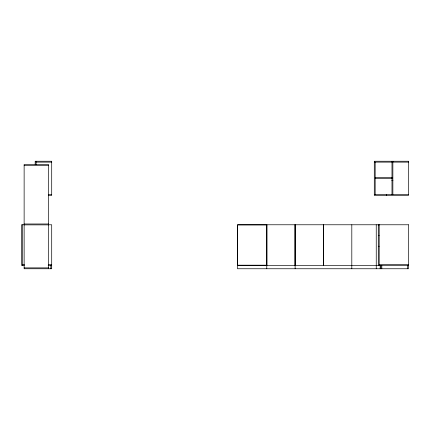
<?xml version="1.0" encoding="UTF-8"?>
<svg xmlns="http://www.w3.org/2000/svg" width="430" height="430" viewBox="0 0 430 430"><rect width="100%" height="100%" fill="white"/><g stroke="black" fill="none" stroke-linecap="round" stroke-linejoin="round"><path stroke-width="0.64" d="M392.864 161.438L391.983 161.438L391.983 194.785M36.061 162.121L51.702 162.121M374.293 162.121L392.402 162.121M392.864 162.121L408.5 162.121M24.134 165.346L48.569 165.346M375.17 177.466L392.391 177.466M375.17 178.348L392.391 178.348M391.983 180.498L392.864 180.498M391.983 180.643L392.864 180.643M48.445 194.575L51.702 194.575M374.293 194.575L408.5 194.575M48.37 195.451L51.702 195.451L51.702 161.245L35.185 161.245L35.185 164.599M24.134 223.992L48.569 223.992M24.381 224.772L21.5 224.772L21.5 265.337L24.381 265.337M48.37 224.772L51.702 224.772L51.702 268.755L24.134 268.755L24.134 164.47L48.569 164.47L48.569 268.755M24.134 224.874L48.569 224.874M378.298 224.922L379.179 224.922M378.298 235.527L379.179 235.527M378.298 246.277L379.179 246.277M22.381 264.455L24.381 264.455M48.37 264.455L51.702 264.455M379.179 264.455L408.5 264.455M48.176 265.337L51.702 265.337M237.457 265.337L408.5 265.337M24.134 267.879L48.569 267.879M407.618 265.337L407.618 268.755M392.864 161.245L392.864 194.785M386.511 194.575L386.511 195.451M381.818 265.337L381.818 268.755M380.937 265.337L380.937 268.755M380.158 265.337L380.158 268.755M379.179 224.772L379.179 265.337M378.298 224.772L378.298 265.337M376.245 224.772L376.245 268.755M375.17 162.121L375.17 194.575M351.81 224.772L351.81 268.755M323.467 224.772L323.467 265.337M323.322 224.772L323.322 265.337M295.27 224.772L295.27 265.337M295.12 224.772L295.12 268.755M294.975 224.772L294.975 265.337M266.923 224.772L266.923 265.337M266.777 224.772L266.777 268.755M50.821 265.337L50.821 268.755M36.061 161.245L36.061 164.771M22.381 224.772L22.381 265.337M408.5 161.245L374.293 161.245L374.293 195.451L408.5 195.451L408.5 161.245M408.5 224.772L237.457 224.772L237.457 268.755L408.5 268.755L408.5 224.772M266.632 224.922L237.602 224.922L237.602 265.192L266.632 265.192L266.632 224.922"/></g></svg>
